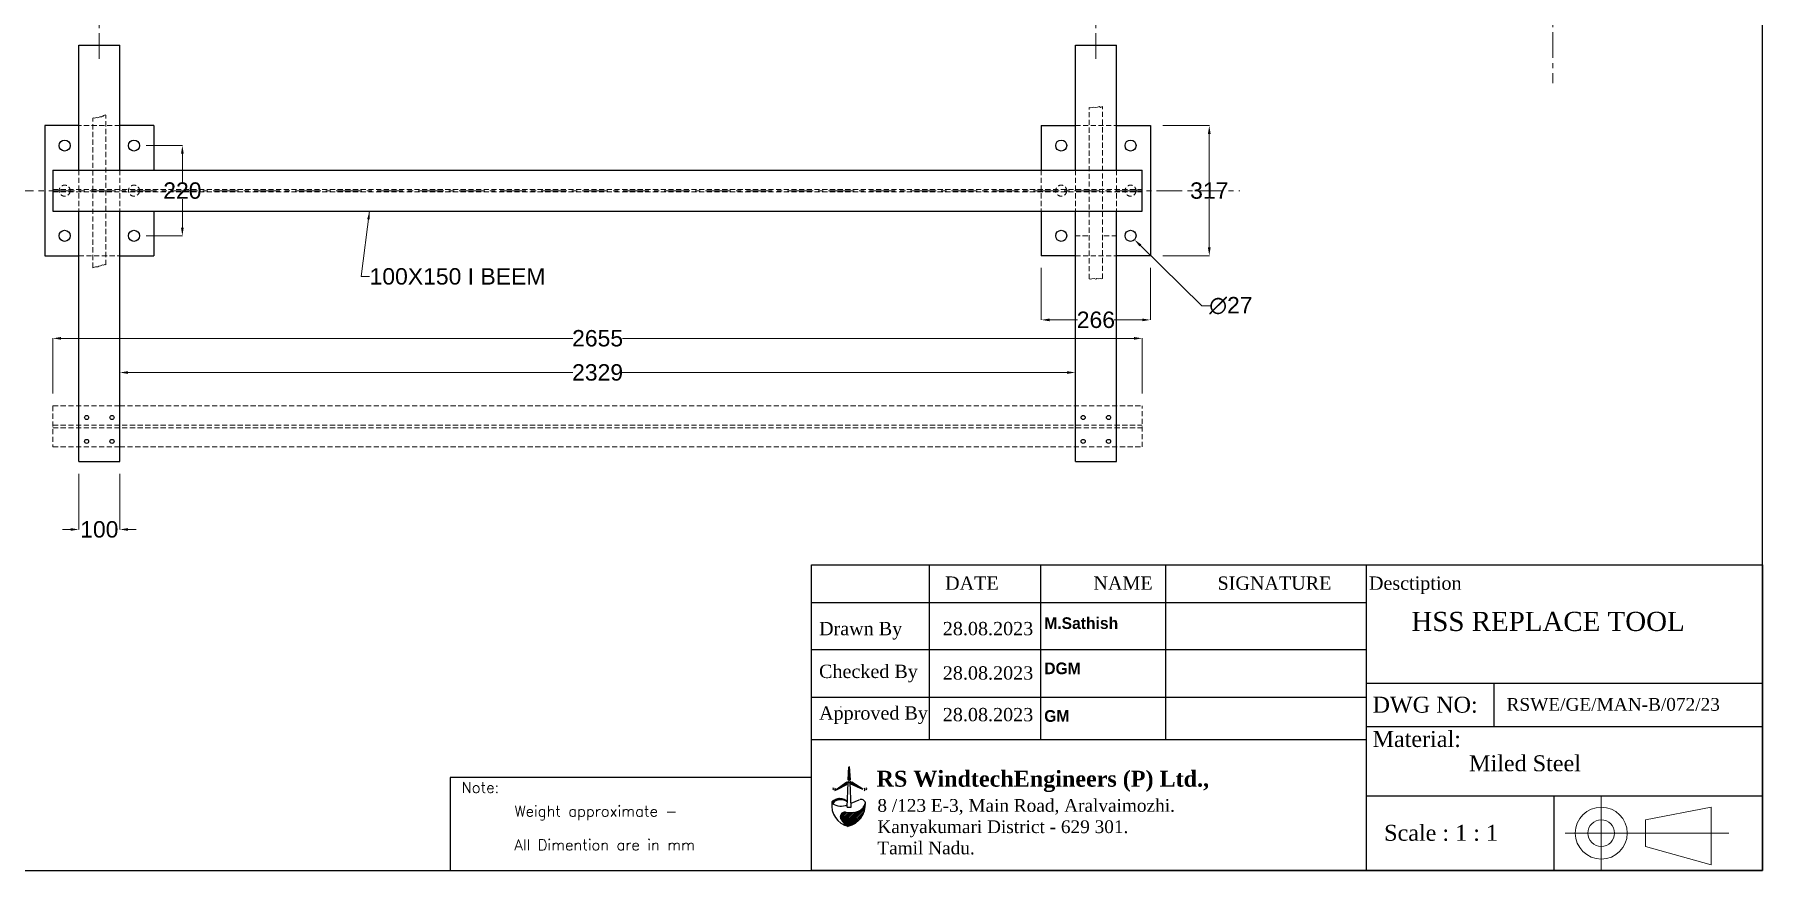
# Model space of a CAD drawing. Header units: inches. Extents: x 639 to 7348, y 3528 to 8220.
# Drawn here: x 3137 to 7348, y 3528 to 5565 of the extents above; entities that cross this region are included whole.
import ezdxf

# ---------------------------------------------------------------- set-up
doc = ezdxf.new("R2010")
doc.units = ezdxf.units.IN
doc.header["$MEASUREMENT"] = 0
doc.linetypes.add('CENTER', pattern=[2, 1.25, -0.25, 0.25, -0.25])
doc.linetypes.add('HIDDEN', pattern=[0.375, 0.25, -0.125])
doc.styles.get("Standard").update_dxf_attribs({"font": 'arial.ttf'})
doc.dimstyles.get("Standard").update_dxf_attribs({"dimtxt": 40, "dimasz": 20, "dimexe": 0.18, "dimexo": 30, "dimgap": 0.09, "dimtad": 0, "dimtih": 1, "dimtoh": 1, "dimdec": 0, "dimzin": 0, "dimdsep": 46, "dimtxsty": 'Standard', "dimcen": 0.09, "dimadec": 0, "dimazin": 0, "dimtfac": 1, "dimtdec": 0, "dimtofl": 0, "dimtmove": 0, "dimatfit": 3, "dimfxl": 1, "dimtolj": 1, "dimtzin": 0, "dimlwd": 5, "dimlwe": 5, "dimarcsym": 0})
pattern_1 = [(45, (-9833.5756, -44114.444), (-1.95574132, 1.95574132), [])]
pattern_2 = [(45, (-9833.5756, -44114.4441), (-0.97787066, 0.97787066), [])]
pattern_3 = [(90, (-9833.5756, -44114.444), (-2.7658359, 6e-16), [])]

# ---------------------------------------------------------------- blocks, each defined once
blk = doc.blocks.new('*D8')
at = {"color": 0, "lineweight": 5, "transparency": 16777216}
for p, q in [((3244.5, 4494.9), (3244.5, 4358.8)), ((3344.5, 4494.9), (3344.5, 4358.8)), ((3224.5, 4359), (3204.5, 4359)), ((3364.5, 4359), (3384.5, 4359))]:
    blk.add_line(p, q, dxfattribs=at)
at = {"color": 0, "transparency": 16777216}
for points in [[(3224.5, 4362.3), (3224.5, 4355.7), (3244.5, 4359)], [(3364.5, 4362.3), (3364.5, 4355.7), (3344.5, 4359)]]:
    blk.add_solid(points, dxfattribs=at)
at = {"layer": 'Defpoints', "color": 0, "transparency": 16777216}
for p in [(3244.5, 4524.9), (3344.5, 4524.9), (3344.5, 4359)]:
    blk.add_point(p, dxfattribs=at)
at = {"color": 0, "transparency": 16777216, "insert": (3294.5, 4359), "char_height": 40, "attachment_point": 5}
blk.add_mtext('\\A1;100', dxfattribs=at)
blk = doc.blocks.new('*D22')
at = {"color": 0, "lineweight": 5, "transparency": 16777216}
for p, q in [((3344.5, 4799.9), (3344.5, 4741.4)), ((5673.5, 4799.9), (5673.5, 4741.4)), ((3364.5, 4741.6), (4448.8, 4741.6)), ((5653.5, 4741.6), (4569.2, 4741.6))]:
    blk.add_line(p, q, dxfattribs=at)
at = {"color": 0, "transparency": 16777216}
for points in [[(3364.5, 4744.9), (3364.5, 4738.3), (3344.5, 4741.6)], [(5653.5, 4744.9), (5653.5, 4738.3), (5673.5, 4741.6)]]:
    blk.add_solid(points, dxfattribs=at)
at = {"layer": 'Defpoints', "color": 0, "transparency": 16777216}
for p in [(3344.5, 4829.9), (5673.5, 4829.9), (5673.5, 4741.6)]:
    blk.add_point(p, dxfattribs=at)
at = {"color": 0, "transparency": 16777216, "insert": (4509, 4741.6), "char_height": 40, "attachment_point": 5}
blk.add_mtext('\\A1;2329', dxfattribs=at)
blk = doc.blocks.new('*D23')
at = {"color": 0, "lineweight": 5, "transparency": 16777216}
for p, q in [((5590.5, 4996.4), (5590.5, 4869.7)), ((5856.5, 4996.4), (5856.5, 4869.7)), ((5610.5, 4869.9), (5678.8, 4869.9)), ((5836.5, 4869.9), (5768.1, 4869.9))]:
    blk.add_line(p, q, dxfattribs=at)
at = {"color": 0, "transparency": 16777216}
for points in [[(5610.5, 4873.2), (5610.5, 4866.6), (5590.5, 4869.9)], [(5836.5, 4873.2), (5836.5, 4866.6), (5856.5, 4869.9)]]:
    blk.add_solid(points, dxfattribs=at)
at = {"layer": 'Defpoints', "color": 0, "transparency": 16777216}
for p in [(5590.5, 5026.4), (5856.5, 5026.4), (5856.5, 4869.9)]:
    blk.add_point(p, dxfattribs=at)
at = {"color": 0, "transparency": 16777216, "insert": (5723.5, 4869.9), "char_height": 40, "attachment_point": 5}
blk.add_mtext('\\A1;266', dxfattribs=at)
blk = doc.blocks.new('*D24')
at = {"color": 0, "lineweight": 5, "transparency": 16777216}
for p, q in [((5886.5, 5343.4), (6000.1, 5343.4)), ((5999.9, 5323.4), (5999.9, 5205.4)), ((5999.9, 5046.4), (5999.9, 5164.3)), ((5886.5, 5026.4), (6000.1, 5026.4))]:
    blk.add_line(p, q, dxfattribs=at)
at = {"color": 0, "transparency": 16777216}
for points in [[(5996.6, 5323.4), (6003.3, 5323.4), (5999.9, 5343.4)], [(5996.6, 5046.4), (6003.3, 5046.4), (5999.9, 5026.4)]]:
    blk.add_solid(points, dxfattribs=at)
at = {"layer": 'Defpoints', "color": 0, "transparency": 16777216}
for p in [(5856.5, 5343.4), (5856.5, 5026.4), (5999.9, 5026.4)]:
    blk.add_point(p, dxfattribs=at)
at = {"color": 0, "transparency": 16777216, "insert": (5999.9, 5184.9), "char_height": 40, "attachment_point": 5}
blk.add_mtext('\\A1;317', dxfattribs=at)
blk = doc.blocks.new('*D25')
at = {"color": 0, "lineweight": 5, "transparency": 16777216}
for p, q in [((3409, 5294.9), (3497.1, 5294.9)), ((3496.9, 5274.9), (3496.9, 5205.4)), ((3496.9, 5094.9), (3496.9, 5164.3)), ((3409, 5074.9), (3497.1, 5074.9))]:
    blk.add_line(p, q, dxfattribs=at)
at = {"color": 0, "transparency": 16777216}
for points in [[(3493.5, 5274.9), (3500.2, 5274.9), (3496.9, 5294.9)], [(3493.5, 5094.9), (3500.2, 5094.9), (3496.9, 5074.9)]]:
    blk.add_solid(points, dxfattribs=at)
at = {"layer": 'Defpoints', "color": 0, "transparency": 16777216}
for p in [(3379, 5294.9), (3496.9, 5294.9), (3379, 5074.9)]:
    blk.add_point(p, dxfattribs=at)
at = {"color": 0, "transparency": 16777216, "insert": (3496.9, 5184.9), "char_height": 40, "attachment_point": 5}
blk.add_mtext('\\A1;220', dxfattribs=at)
blk = doc.blocks.new('*D33')
at = {"color": 0, "lineweight": 5, "transparency": 16777216}
for p, q in [((3181.5, 4690.1), (3181.5, 4825.1)), ((3201.5, 4824.9), (4448.6, 4824.9)), ((5816.5, 4824.9), (4569.3, 4824.9)), ((5836.5, 4690.1), (5836.5, 4825.1))]:
    blk.add_line(p, q, dxfattribs=at)
at = {"color": 0, "transparency": 16777216}
for points in [[(3201.5, 4828.2), (3201.5, 4821.5), (3181.5, 4824.9)], [(5816.5, 4828.2), (5816.5, 4821.5), (5836.5, 4824.9)]]:
    blk.add_solid(points, dxfattribs=at)
at = {"layer": 'Defpoints', "color": 0, "transparency": 16777216}
for p in [(5836.5, 4824.9), (3181.5, 4660.1), (5836.5, 4660.1)]:
    blk.add_point(p, dxfattribs=at)
at = {"color": 0, "transparency": 16777216, "insert": (4509, 4824.9), "char_height": 40, "attachment_point": 5}
blk.add_mtext('\\A1;2655', dxfattribs=at)
blk = doc.blocks.new('*D35')
at = {"color": 0, "lineweight": 5, "transparency": 16777216}
for p, q in [((5807.9, 5074.9), (5808, 5074.9)), ((5808, 5074.8), (5808, 5074.9)), ((5982.1, 4904.5), (5831.9, 5051.4)), ((6002.1, 4904.5), (5982.1, 4904.5))]:
    blk.add_line(p, q, dxfattribs=at)
at = {"color": 0, "transparency": 16777216}
blk.add_solid([(5834.2, 5053.8), (5829.6, 5049.1), (5817.6, 5065.4)], dxfattribs=at)
at = {"layer": 'Defpoints', "color": 0, "transparency": 16777216}
for p in [(5798.3, 5084.3), (5817.6, 5065.4)]:
    blk.add_point(p, dxfattribs=at)
at = {"color": 0, "transparency": 16777216, "insert": (6052.6, 4904.5), "char_height": 40, "attachment_point": 5}
blk.add_mtext('\\A1;∅27', dxfattribs=at)

msp = doc.modelspace()

# ---------------------------------------------------------------- hatches: boundary and pattern name
at = {"linetype": 'ByBlock', "lineweight": 9}
h = msp.add_hatch(dxfattribs=at)
h.set_pattern_fill('ANSI31', scale=22.126687, style=0)
h.set_pattern_definition(pattern_1)
h.paths.add_polyline_path([(5119.1, 3748.5), (5122.3, 3748.5), (5121.6, 3780.7), (5120.6, 3780.7)])
h.paths.add_polyline_path([(5122.3, 3748.5), (5125.5, 3748.6), (5122.7, 3780.8), (5121.6, 3780.7)])
h = msp.add_hatch(dxfattribs=at)
h.set_pattern_fill('ANSI31', scale=22.126687, style=0)
h.set_pattern_definition(pattern_1)
h.paths.add_polyline_path([(5119.1, 3748.5), (5122.3, 3748.5), (5121.6, 3780.7), (5120.6, 3780.7)])
h.paths.add_polyline_path([(5122.3, 3748.5), (5125.5, 3748.6), (5122.7, 3780.8), (5121.6, 3780.7)])
h = msp.add_hatch(dxfattribs=at)
h.set_pattern_fill('ANSI31', scale=22.126687, angle=45, style=0)
h.set_pattern_definition(pattern_3)
h.paths.add_polyline_path([(5119.8, 3738.3), (5118.2, 3741), (5090.6, 3724.3), (5091.1, 3723.5)])
h.paths.add_polyline_path([(5118.2, 3741), (5116.5, 3743.7), (5090.1, 3725.2), (5090.6, 3724.3)])
h = msp.add_hatch(dxfattribs=at)
h.set_pattern_fill('ANSI31', scale=22.126687, angle=45, style=0)
h.set_pattern_definition(pattern_3)
h.paths.add_polyline_path([(5119.8, 3738.3), (5118.2, 3741), (5090.6, 3724.3), (5091.1, 3723.5)])
h.paths.add_polyline_path([(5118.2, 3741), (5116.5, 3743.7), (5090.1, 3725.2), (5090.6, 3724.3)])
h = msp.add_hatch(dxfattribs=at)
h.set_pattern_fill('ANSI31', scale=22.126687, style=0)
h.set_pattern_definition(pattern_1)
h.paths.add_polyline_path([(5128.3, 3744), (5126.7, 3741.2), (5155, 3725.6), (5155.4, 3726.5)])
h.paths.add_polyline_path([(5126.7, 3741.2), (5125.2, 3738.4), (5154.5, 3724.8), (5155, 3725.6)])
h = msp.add_hatch(dxfattribs=at)
h.set_pattern_fill('ANSI31', scale=22.126687, style=0)
h.set_pattern_definition(pattern_1)
h.paths.add_polyline_path([(5128.3, 3744), (5126.7, 3741.2), (5155, 3725.6), (5155.4, 3726.5)])
h.paths.add_polyline_path([(5126.7, 3741.2), (5125.2, 3738.4), (5154.5, 3724.8), (5155, 3725.6)])
at = {"linetype": 'ByBlock'}
h = msp.add_hatch(dxfattribs=at)
h.set_pattern_fill('ANSI31', color=256, scale=11.063344, style=0)
h.set_pattern_definition(pattern_2)
h.paths.add_polyline_path([(5118.2, 3694.1), (5118.2, 3695.4, 0.430895), (5080.7, 3695.7, 0.193141), (5079.9, 3693.6, 0.276622), (5081.1, 3691, 0.013756), (5082.9, 3689.9, -0.201708), (5085.5, 3694.6, -0.361719)])
h = msp.add_hatch(dxfattribs=at)
h.set_pattern_fill('ANSI31', color=256, scale=11.063344, style=0)
h.set_pattern_definition(pattern_2)
h.paths.add_polyline_path([(5118.2, 3694.1), (5118.2, 3695.4, 0.430895), (5080.7, 3695.7, 0.193141), (5079.9, 3693.6, 0.276622), (5081.1, 3691, 0.013756), (5082.9, 3689.9, -0.201708), (5085.5, 3694.6, -0.361719)])
at = {"lineweight": 5}
h = msp.add_hatch(dxfattribs=at)
h.set_pattern_fill('ANSI31', scale=22.126687, style=0)
h.set_pattern_definition(pattern_1)
h.paths.add_polyline_path([(5113.6, 3670.1, 0.59684), (5101.8, 3653.4, 0.149261), (5120.1, 3635.3, 0.360444), (5161.8, 3692.9, -0.274693), (5142.8, 3671.2, -0.101464)])
h = msp.add_hatch(dxfattribs=at)
h.set_pattern_fill('ANSI31', scale=22.126687, style=0)
h.set_pattern_definition(pattern_1)
h.paths.add_polyline_path([(5113.6, 3670.1, 0.59684), (5101.8, 3653.4, 0.149261), (5120.1, 3635.3, 0.360444), (5161.8, 3692.9, -0.274693), (5142.8, 3671.2, -0.101464)])

# ---------------------------------------------------------------- linework, layer by layer
at = {"linetype": 'CENTER', "lineweight": 5, "ltscale": 50}
for p, q in [((3294.5, 5506.2), (3294.5, 8113)), ((5723.5, 5506.2), (5723.5, 8113)), ((6837.3, 8071), (6837.3, 5447.1)), ((2871.6, 5184.9), (6074.1, 5184.9))]:
    msp.add_line(p, q, dxfattribs=at)
for p, q in [((3244.5, 5539.9), (3344.5, 5539.9)), ((3244.5, 5234.9), (3244.5, 5539.9)), ((3344.5, 5234.9), (3344.5, 5539.9)), ((5673.5, 5539.9), (5773.5, 5539.9)), ((5673.5, 5234.9), (5673.5, 5539.9)), ((5773.5, 5234.9), (5773.5, 5539.9)), ((3161.5, 5343.4), (3161.5, 5026.4)), ((3244.5, 5343.4), (3161.5, 5343.4)), ((3427.5, 5343.4), (3344.5, 5343.4)), ((3427.5, 5343.4), (3427.5, 5234.9)), ((5590.5, 5343.4), (5673.5, 5343.4)), ((5590.5, 5343.4), (5590.5, 5234.9)), ((5773.5, 5343.4), (5856.5, 5343.4)), ((5856.5, 5343.4), (5856.5, 5026.4)), ((3181.5, 5234.9), (3181.5, 5134.9)), ((3181.5, 5234.9), (3344.5, 5234.9)), ((3344.5, 5234.9), (5836.5, 5234.9)), ((5836.5, 5134.9), (5836.5, 5234.9)), ((3181.5, 5134.9), (3344.5, 5134.9)), ((3244.5, 4524.9), (3244.5, 5134.9)), ((3344.5, 4524.9), (3344.5, 5134.9)), ((3344.5, 5134.9), (5836.5, 5134.9)), ((3427.5, 5134.9), (3427.5, 5026.4)), ((5590.5, 5134.9), (5590.5, 5026.4)), ((5673.5, 4524.9), (5673.5, 5134.9)), ((5773.5, 4524.9), (5773.5, 5134.9)), ((3161.5, 5026.4), (3244.5, 5026.4)), ((3344.5, 5026.4), (3427.5, 5026.4)), ((5673.5, 5026.4), (5590.5, 5026.4)), ((5856.5, 5026.4), (5773.5, 5026.4)), ((3244.5, 4524.9), (3344.5, 4524.9)), ((5673.5, 4524.9), (5773.5, 4524.9))]:
    msp.add_line(p, q)
at = {"linetype": 'HIDDEN', "lineweight": 5, "ltscale": 50}
for p, q in [((3278.5, 5361.6), (3281.1, 5362.3)), ((3278.5, 4996.9), (3278.5, 5361.6)), ((3281.1, 5362.3), (3283.9, 5361.6)), ((3283.9, 5361.6), (3286.6, 5363.3)), ((3286.6, 5363.3), (3291.1, 5362.6)), ((3291.1, 5362.6), (3295.9, 5364.9)), ((3295.9, 5364.9), (3299.5, 5364.9)), ((3299.5, 5364.9), (3302.1, 5366.6)), ((3302.1, 5366.6), (3304.1, 5366.6)), ((3304.1, 5366.6), (3305.7, 5368.5)), ((3305.7, 5368.5), (3308.8, 5370)), ((3308.8, 5370), (3310.5, 5369.3)), ((3310.5, 5004.2), (3310.5, 5369.3)), ((5707.5, 4970), (5707.5, 5387.6)), ((5707.5, 5387.6), (5711.2, 5386.9)), ((5711.2, 5386.9), (5717.7, 5388.4)), ((5717.7, 5388.4), (5722, 5387.5)), ((5722, 5387.5), (5727.6, 5388.7)), ((5727.6, 5388.7), (5732.1, 5389.7)), ((5732.1, 5389.7), (5734.6, 5387.8)), ((5734.6, 5387.8), (5739.5, 5389.8)), ((5739.5, 4970.8), (5739.5, 5389.8)), ((3344.5, 5343.4), (3244.5, 5343.4)), ((5673.5, 5343.4), (5773.5, 5343.4)), ((3244.5, 5234.9), (3244.5, 5134.9)), ((3344.5, 5234.9), (3344.5, 5134.9)), ((5590.5, 5234.9), (5590.5, 5134.9)), ((5673.5, 5234.9), (5673.5, 5134.9)), ((5773.5, 5234.9), (5773.5, 5134.9)), ((3181.5, 5187.9), (5836.5, 5187.9)), ((3181.5, 5181.9), (5836.5, 5181.9)), ((5672.5, 5074.9), (5707.5, 5074.9)), ((5774.5, 5074.9), (5739.5, 5074.9)), ((3244.5, 5026.4), (3344.5, 5026.4)), ((5673.5, 5026.4), (5773.5, 5026.4)), ((3278.5, 4996.9), (3284.8, 4999.6)), ((3284.8, 4999.6), (3290.6, 4999.6)), ((3290.6, 4999.6), (3293.1, 5001)), ((3293.1, 5001), (3297.6, 5002)), ((3297.6, 5002), (3302, 5004.2)), ((3302, 5004.2), (3305, 5003.4)), ((3305, 5003.4), (3308, 5004.6)), ((3308, 5004.6), (3310.5, 5004.2)), ((5707.5, 4970), (5710, 4969.3)), ((5710, 4969.3), (5713.8, 4969.8)), ((5713.8, 4969.8), (5719.4, 4970.6)), ((5719.4, 4970.6), (5723, 4969.5)), ((5723, 4969.5), (5726.1, 4970.8)), ((5726.1, 4970.8), (5730.4, 4970.2)), ((5730.4, 4970.2), (5734.8, 4970.6)), ((5734.8, 4970.6), (5736.8, 4970.2)), ((5736.8, 4970.2), (5739.5, 4970.8)), ((3181.5, 4660.1), (3181.5, 4560.1)), ((3181.5, 4660.1), (3344.5, 4660.1)), ((3344.5, 4660.1), (5836.5, 4660.1)), ((5836.5, 4560.1), (5836.5, 4660.1)), ((3181.5, 4613.1), (5836.5, 4613.1)), ((3181.5, 4607.1), (5836.5, 4607.1)), ((3181.5, 4560.1), (3344.5, 4560.1)), ((3344.5, 4560.1), (5836.5, 4560.1))]:
    msp.add_line(p, q, dxfattribs=at)
at = {"color": 7, "ltscale": 2}
for p, q in [((5318.3, 3984.7), (5318.3, 4272.4)), ((5318.3, 3984.7), (5318.3, 4272.4)), ((5589, 3984.7), (5589, 4272.4)), ((5589, 3984.7), (5589, 4272.4)), ((5894.4, 3846.8), (5894.4, 4272.4)), ((5894.4, 3846.8), (5894.4, 4272.4)), ((6382.9, 3527.8), (6382.9, 4272.4)), ((6382.9, 3527.8), (6382.9, 4272.4)), ((5030.4, 4181), (6382.9, 4181)), ((5030.4, 4181), (6382.9, 4181)), ((5318.3, 3846.8), (5318.3, 4134.5)), ((5318.3, 3846.8), (5318.3, 4134.5)), ((5589, 3846.8), (5589, 4134.5)), ((5589, 3846.8), (5589, 4134.5)), ((5030.4, 4066), (6382.9, 4066)), ((5030.4, 4066), (6382.9, 4066)), ((6382.9, 3984.7), (7348.2, 3984.7)), ((6382.9, 3984.7), (7348.2, 3984.7)), ((5030.4, 3950), (6382.9, 3950)), ((5030.4, 3950), (6382.9, 3950)), ((6382.9, 3878.5), (7348.2, 3878.5)), ((6382.9, 3878.5), (7348.2, 3878.5)), ((5030.4, 3846.8), (6382.9, 3846.8)), ((5030.4, 3846.8), (6382.9, 3846.8)), ((6382.9, 3709.8), (7348.2, 3709.8)), ((6382.9, 3709.8), (7348.2, 3709.8))]:
    msp.add_line(p, q, dxfattribs=at)
at = {"color": 7}
for p, q in [((6693.7, 3984.7), (6693.7, 3878.5)), ((6693.7, 3984.7), (6693.7, 3878.5)), ((5117.7, 3682.1), (5120.1, 3742.3)), ((5117.7, 3682.1), (5120.1, 3742.3)), ((5127.1, 3682.1), (5124.7, 3742.3)), ((5127.1, 3682.1), (5124.7, 3742.3)), ((6839.4, 3709.8), (6839.4, 3527.8)), ((6839.4, 3709.8), (6839.4, 3527.8)), ((5117.7, 3682.1), (5127.1, 3682.1)), ((5117.7, 3682.1), (5127.1, 3682.1)), ((5126.7, 3691.5), (5146.9, 3699.7)), ((5126.7, 3691.5), (5146.9, 3699.7))]:
    msp.add_line(p, q, dxfattribs=at)
at = {"linetype": 'ByBlock', "lineweight": 9}
for p, q in [((5100.9, 3926.3), (5102.9, 3926.3)), ((5100.9, 3926.3), (5102.9, 3926.3)), ((5090.1, 3725.2), (5091.1, 3723.5)), ((5090.1, 3725.2), (5091.1, 3723.5))]:
    msp.add_line(p, q, dxfattribs=at)
at = {"color": 7, "linetype": 'ByBlock', "lineweight": 9}
for p, q in [((5119.1, 3748.5), (5120.6, 3780.7)), ((5119.1, 3748.5), (5120.6, 3780.7)), ((5119.1, 3748.5), (5125.5, 3748.6)), ((5119.1, 3748.5), (5125.5, 3748.6)), ((5122.3, 3746.2), (5121.6, 3780.7)), ((5122.3, 3746.2), (5121.6, 3780.7)), ((5125.5, 3748.6), (5122.7, 3780.8)), ((5125.5, 3748.6), (5122.7, 3780.8)), ((5116.5, 3743.7), (5090.1, 3725.2)), ((5116.5, 3743.7), (5090.1, 3725.2)), ((5120.1, 3742.2), (5090.6, 3724.3)), ((5120.1, 3742.2), (5090.6, 3724.3)), ((5119.8, 3738.3), (5091.1, 3723.5)), ((5119.8, 3738.3), (5091.1, 3723.5)), ((5119.8, 3738.3), (5116.5, 3743.7)), ((5119.8, 3738.3), (5116.5, 3743.7)), ((5124.7, 3742.3), (5155, 3725.6)), ((5124.7, 3742.3), (5155, 3725.6)), ((5128.3, 3744), (5125.2, 3738.4)), ((5128.3, 3744), (5125.2, 3738.4)), ((5125.2, 3738.4), (5154.5, 3724.8)), ((5125.2, 3738.4), (5154.5, 3724.8)), ((5128.3, 3744), (5155.4, 3726.5)), ((5128.3, 3744), (5155.4, 3726.5)), ((5155.4, 3726.5), (5154.5, 3724.8)), ((5155.4, 3726.5), (5154.5, 3724.8))]:
    msp.add_line(p, q, dxfattribs=at)
at = {"color": 7, "lineweight": 9}
for p, q in [((6955.3, 3709.8), (6955.3, 3527.8)), ((6955.3, 3709.8), (6955.3, 3527.8)), ((7063.3, 3651.3), (7223.1, 3682)), ((7063.3, 3651.3), (7223.1, 3682)), ((7223.1, 3682), (7223.1, 3541.6)), ((7223.1, 3682), (7223.1, 3541.6)), ((7063.3, 3651.3), (7063.3, 3586.2)), ((7063.3, 3651.3), (7063.3, 3586.2)), ((6867.4, 3618.8), (7266.6, 3618.8)), ((6867.4, 3618.8), (7266.6, 3618.8)), ((7223.1, 3541.6), (7063.3, 3586.2)), ((7223.1, 3541.6), (7063.3, 3586.2))]:
    msp.add_line(p, q, dxfattribs=at)
for points in [[(639.4, 3527.8), (7348.2, 3527.8), (7348.2, 8220.2), (639.4, 8220.2)], [(5030.4, 3754.7), (4149.3, 3754.7), (4149.3, 3527.8), (5030.4, 3527.8)], [(5030.4, 3754.7), (4149.3, 3754.7), (4149.3, 3527.8), (5030.4, 3527.8)]]:
    msp.add_lwpolyline(points, close=True)
at = {"color": 7}
msp.add_lwpolyline([(7348.2, 4272.4), (7348.2, 3527.8), (5030.4, 3527.8), (5030.4, 4272.4), (7348.2, 4272.4)], dxfattribs=at)
msp.add_lwpolyline([(7348.2, 4272.4), (7348.2, 3527.8), (5030.4, 3527.8), (5030.4, 4272.4), (7348.2, 4272.4)], dxfattribs=at)
for centre, radius in [((3210, 5294.9), 13.5), ((3379, 5294.9), 13.5), ((5639, 5294.9), 13.5), ((5808, 5294.9), 13.5), ((3210, 5074.9), 13.5), ((3379, 5074.9), 13.5), ((5639, 5074.9), 13.5), ((5808, 5074.9), 13.5), ((3263.5, 4631.9), 5), ((3325.4, 4631.9), 5), ((5692.5, 4631.9), 5), ((5754.4, 4631.9), 5), ((3263.5, 4573.6), 5), ((3325.4, 4573.6), 5), ((5692.5, 4573.6), 5), ((5754.4, 4573.6), 5)]:
    msp.add_circle(centre, radius)
at = {"linetype": 'HIDDEN', "lineweight": 5, "ltscale": 50}
for centre in [(3210, 5184.9), (3379, 5184.9), (5639, 5184.9), (5808, 5184.9)]:
    msp.add_circle(centre, 13.5, dxfattribs=at)
at = {"color": 7}
msp.add_circle((5122.4, 3743.6), 2.64, dxfattribs=at)
msp.add_circle((5122.4, 3743.6), 2.64, dxfattribs=at)
at = {"color": 7, "lineweight": 9}
for radius in [63.3, 63.3, 32.5, 32.5]:
    msp.add_circle((6955.3, 3618.8), radius, dxfattribs=at)
at = {"color": 7}
for centre, radius, start, end in [((5086, 3727.2), 3.35, 141.4423, 229.9343), ((5086, 3727.2), 3.35, 141.4423, 229.9343), ((5091.5, 3725.2), 4.52, 137.2696, 222.4956), ((5091.5, 3725.2), 4.52, 137.2696, 222.4956), ((5156, 3725.2), 4.52, 317.5044, 42.7304), ((5156, 3725.2), 4.52, 317.5044, 42.7304), ((5161.5, 3727.2), 3.35, 310.0657, 38.5577), ((5161.5, 3727.2), 3.35, 310.0657, 38.5577), ((5132.1, 3686.6), 52.6, 172.3626, 256.7897), ((5132.1, 3686.6), 52.6, 172.3626, 256.7897), ((5102.7, 3723.7), 39.2, 236.4998, 292.7808), ((5102.7, 3723.7), 39.2, 236.4998, 292.7808), ((5112.2, 3658.6), 11.7, 83.0551, 211.7534), ((5112.2, 3658.6), 11.7, 83.0551, 211.7534), ((5125.6, 3741.6), 72.5, 260.5408, 283.7153), ((5125.6, 3741.6), 72.5, 260.5408, 283.7153), ((5106.2, 3689.3), 55.7, 284.4201, 3.7056), ((5106.2, 3689.3), 55.7, 284.4201, 3.7056), ((5134, 3698.1), 28.2, 287.988, 349.4276), ((5134, 3698.1), 28.2, 287.988, 349.4276), ((5151.7, 3690.4), 10.4, 13.8851, 116.955), ((5151.7, 3690.4), 10.4, 13.8851, 116.955)]:
    msp.add_arc(centre, radius, start, end, dxfattribs=at)
at = {"linetype": 'ByBlock'}
for centre, radius, start, end in [((5082.9, 3693.7), 2.97, 138.858, 182.5843), ((5082.9, 3693.7), 2.97, 138.858, 182.5843), ((5082.7, 3693.3), 2.75, 174.0419, 235.8923), ((5082.7, 3693.3), 2.75, 174.0419, 235.8923), ((5089.9, 3689.3), 6.96, 129.4939, 175.1099), ((5089.9, 3689.3), 6.96, 129.4939, 175.1099), ((5138.4, 3672), 41, 208.5722, 243.5155), ((5138.4, 3672), 41, 208.5722, 243.5155)]:
    msp.add_arc(centre, radius, start, end, dxfattribs=at)
at = {"color": 7, "lineweight": 20}
for centre, radius, start, end in [((5099.3, 3677.8), 25.8, 42.9233, 136.1672), ((5099.3, 3677.8), 25.8, 42.9233, 136.1672), ((5101.5, 3674.7), 25.6, 49.2851, 128.8291), ((5101.5, 3674.7), 25.6, 49.2851, 128.8291)]:
    msp.add_arc(centre, radius, start, end, dxfattribs=at)

# ---------------------------------------------------------------- texts
at = {"insert": (3953.2, 4975.7), "char_height": 40, "attachment_point": 4}
msp.add_mtext('100X150 I BEEM', dxfattribs=at)
at = {"color": 7, "attachment_point": 1}
for s, insert, char_height, width in [('{\\fTimes New Roman|b0|i0|c0|p18;DATE}', (5356, 4244.4), 32.431, 26429.609), ('{\\fTimes New Roman|b0|i0|c0|p18;DATE}', (5356, 4244.4), 32.431, 26429.609), ('{\\fTimes New Roman|b0|i0|c0|p18;NAME}', (5717.6, 4244.4), 32.431, 26429.609), ('{\\fTimes New Roman|b0|i0|c0|p18;SIGNATURE}', (6020, 4244.4), 32.431, 26429.609), ('{\\fTimes New Roman|b0|i0|c0|p18;SIGNATURE}', (6020, 4244.4), 32.431, 26429.609), ('{\\fTimes New Roman|b0|i0|c0|p18;Desctiption}', (6389, 4244.4), 32.431, 26429.609), ('{\\fTimes New Roman|b0|i0|c0|p18;Desctiption}', (6389, 4244.4), 32.431, 26429.609), ('{\\fTimes New Roman|b0|i0|c0|p18;Drawn By}', (5048.8, 4133.6), 32.431, 26429.609), ('{\\fTimes New Roman|b0|i0|c0|p18;Drawn By}', (5048.8, 4133.6), 32.431, 26429.609), ('{\\fTimes New Roman|b0|i0|c0|p18;28.08.2023}', (5350.4, 4133.6), 32.431, 26429.609), ('{\\fBradley Hand ITC|b1|i0|c0|p66;M.Sathish}', (5597.6, 4144.9), 28.54, 23258.056), ('{\\fBradley Hand ITC|b1|i0|c0|p66;M.Sathish}', (5597.6, 4144.9), 28.54, 23258.056), ('{\\fTimes New Roman|b0|i0|c0|p18;HSS REPLACE TOOL}', (6492.5, 4158.2), 46.701, 38058.637), ('{\\fTimes New Roman|b0|i0|c0|p18;Checked By}', (5048.8, 4029.3), 32.431, 26429.609), ('{\\fTimes New Roman|b0|i0|c0|p18;Checked By}', (5048.8, 4029.3), 32.431, 26429.609), ('{\\fTimes New Roman|b0|i0|c0|p18;28.08.2023}', (5350.4, 4025.4), 32.431, 26429.609), ('{\\fBradley Hand ITC|b1|i0|c0|p66;DGM}', (5597.6, 4034.7), 28.54, 23258.056), ('{\\fBradley Hand ITC|b1|i0|c0|p66;DGM}', (5597.6, 4034.7), 28.54, 23258.056), ('{\\fTimes New Roman|b0|i0|c0|p18;Approved By}', (5048.8, 3927.8), 32.431, 26429.609), ('{\\fTimes New Roman|b0|i0|c0|p18;Approved By}', (5048.8, 3927.8), 32.431, 26429.609), ('{\\fTimes New Roman|b0|i0|c0|p18;28.08.2023}', (5350.4, 3923.9), 32.431, 26429.609), ('{\\fBradley Hand ITC|b1|i0|c0|p66;\\PGM}', (5597.6, 3966.2), 28.54, 23258.056), ('{\\fBradley Hand ITC|b1|i0|c0|p66;\\PGM}', (5597.6, 3966.2), 28.54, 23258.056), ('{\\fTimes New Roman|b0|i0|c0|p18;DWG NO:}', (6397.8, 3951.3), 38.918, 31715.531), ('{\\fTimes New Roman|b0|i0|c0|p18;DWG NO:}', (6397.8, 3951.3), 38.918, 31715.531), ('{\\fTimes New Roman|b0|i0|c0|p18;RSWE/GE/MAN-B/072/23}', (6724.5, 3948.2), 31.134, 25372.425), ('{\\fTimes New Roman|b0|i0|c0|p18;RSWE/GE/MAN-B/072/23}', (6724.5, 3948.2), 31.134, 25372.425), ('{\\fTimes New Roman|b0|i0|c0|p18;Material:}', (6397.8, 3867.7), 38.918, 31715.531), ('{\\fTimes New Roman|b0|i0|c0|p18;Material:}', (6397.8, 3867.7), 38.918, 31715.531), ('{\\fTimes New Roman|b0|i0|c0|p18;Miled Steel}', (6633.1, 3808.5), 38.918, 31715.531), ('{\\fTimes New Roman|b0|i0|c0|p18;Miled Steel}', (6633.1, 3808.5), 38.918, 31715.531), ('{\\fTimes New Roman|b1|i0|c0|p18;RS WindtechEngineers (P) Ltd.,}', (5188.9, 3770.8), 38.869, 31676.112), ('{\\fTimes New Roman|b1|i0|c0|p18;RS WindtechEngineers (P) Ltd.,}', (5188.9, 3770.8), 38.869, 31676.112), ('\\A1;{\\fTimes New Roman|b0|i0|c0|p18;8 /123 E-3, Main Road, Aralvaimozhi.\\PKanyakumari District - 629 301.\\PTamil Nadu.}', (5190.9, 3701.8), 31.095, 25340.89), ('\\A1;{\\fTimes New Roman|b0|i0|c0|p18;8 /123 E-3, Main Road, Aralvaimozhi.\\PKanyakumari District - 629 301.\\PTamil Nadu.}', (5190.9, 3701.8), 31.095, 25340.89), ('{\\fTimes New Roman|b0|i0|c0|p18;Scale : 1 : 1}', (6426.1, 3639), 38.918, 31715.531), ('{\\fTimes New Roman|b0|i0|c0|p18;Scale : 1 : 1}', (6426.1, 3639), 38.918, 31715.531)]:
    msp.add_mtext(s, dxfattribs=dict(at, insert=insert, char_height=char_height, width=width))
at = {"char_height": 26.4, "attachment_point": 1}
for s, insert in [('{\\Fcomplex|c0;Note:}', (4177.5, 3743.3)), ('{\\Fcomplex|c0;Note:}', (4177.5, 3743.3)), ('{\\Fcomplex|c0;Weight approximate - }', (4306.4, 3685.3)), ('{\\Fcomplex|c0;All Dimention are in mm}', (4306.4, 3603.3)), ('{\\Fcomplex|c0;All Dimention are in mm}', (4306.4, 3603.3))]:
    msp.add_mtext_dynamic_manual_height_columns(s, width=27774.721, gutter_width=132, heights=[0], dxfattribs=dict(at, insert=insert))

# ---------------------------------------------------------------- dimensions: what is measured, and where the dimension line sits
for base, p1, p2, picture, middle in [((5999.9, 5026.4), (5856.5, 5343.4), (5856.5, 5026.4), '*D24', (5999.9, 5184.9)), ((3496.9, 5294.9), (3379, 5074.9), (3379, 5294.9), '*D25', (3496.9, 5184.9))]:
    dim = msp.add_linear_dim(base=base, p1=p1, p2=p2, angle=90, dimstyle='Standard')
    dim.commit()
    dim.dimension.update_dxf_attribs({"geometry": picture, "text_midpoint": middle})
dim = msp.add_diameter_dim_2p(p1=(5798.3, 5084.3), p2=(5817.6, 5065.4), dimstyle='Standard')
dim.commit()
dim.dimension.update_dxf_attribs({"geometry": '*D35', "text_midpoint": (6052.6, 4904.5), "dimtype": 163})
for base, p1, p2, picture, middle in [((5856.5, 4869.9), (5590.5, 5026.4), (5856.5, 5026.4), '*D23', (5723.5, 4869.9)), ((5836.5, 4824.9), (3181.5, 4660.1), (5836.5, 4660.1), '*D33', (4509, 4824.9)), ((5673.5, 4741.6), (3344.5, 4829.9), (5673.5, 4829.9), '*D22', (4509, 4741.6)), ((3344.5, 4359), (3244.5, 4524.9), (3344.5, 4524.9), '*D8', (3294.5, 4359))]:
    dim = msp.add_linear_dim(base=base, p1=p1, p2=p2, dimstyle='Standard')
    dim.commit()
    dim.dimension.update_dxf_attribs({"geometry": picture, "text_midpoint": middle})

# ---------------------------------------------------------------- leaders
at = {"annotation_type": 0, "has_hookline": 1, "hookline_direction": 0, "text_width": 418.4}
msp.add_leader([(3953.1, 5134.9), (3933.1, 4975.7), (3953.1, 4975.7)], dimstyle='Standard', dxfattribs=at)

doc.saveas('drawing.dxf')
